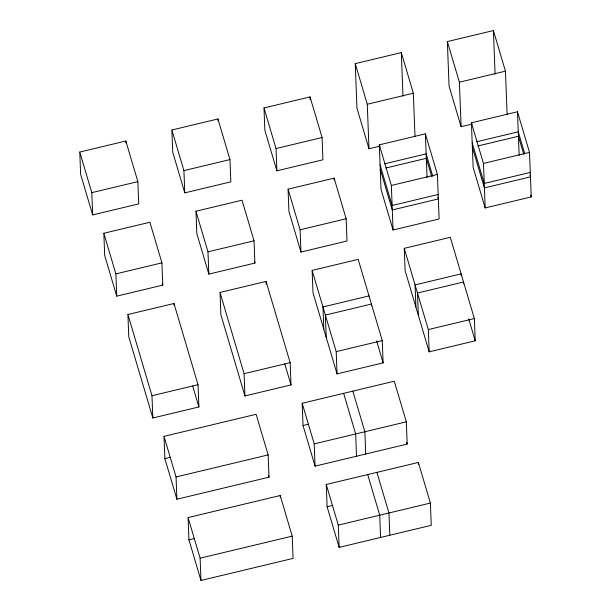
<?xml version="1.0" encoding="UTF-8"?>
<svg xmlns="http://www.w3.org/2000/svg" width="611" height="611" viewBox="0 0 611 611"><rect width="100%" height="100%" fill="white"/><g stroke="black" fill="none" stroke-linecap="round" stroke-linejoin="round"><path stroke-width="0.92" d="M380.05 146.121L368.991 148.763L356.961 108.155L355.251 63.628L401.305 52.599L413.342 93.216L415.014 136.795M472.158 124.064L461.106 126.714L449.07 86.098L447.359 41.579L493.413 30.55L505.45 71.166L507.122 114.738M79.774 152.047L125.828 141.019L137.865 181.635L138.72 203.898L92.658 214.927L80.629 174.311L79.774 152.047L91.803 192.664L92.658 214.927M171.882 129.998L217.936 118.969L229.973 159.586L230.828 181.841L184.774 192.87L172.737 152.254L171.882 129.998L183.919 170.606L184.774 192.87M263.99 107.941L310.044 96.92L322.081 137.528L322.936 159.792L276.882 170.82L264.846 130.204L263.99 107.941L276.027 148.557L276.882 170.82M368.991 148.763L367.28 104.244L413.342 93.216M461.106 126.714L459.396 82.187L505.45 71.166M91.803 192.664L137.865 181.635M183.919 170.606L229.973 159.586M276.027 148.557L322.081 137.528M379.316 144.86L425.371 133.832L437.407 174.448L439.118 218.967L393.064 229.996L381.027 189.379L379.316 144.86L391.353 185.469L393.064 229.996M471.425 122.803L517.486 111.775L529.516 152.391L531.226 196.918L485.172 207.939L473.135 167.33L471.425 122.803L483.461 163.42L485.172 207.939M384.693 163.786L426.142 153.865L432.825 176.426M476.801 141.737L518.25 131.816L524.673 153.476M103.839 233.272L149.894 222.251L161.93 262.86L162.786 285.123L116.732 296.152L104.695 255.535L103.839 233.272L115.876 273.888L116.732 296.152M195.955 211.223L242.009 200.194L254.039 240.81L254.894 263.074L208.84 274.102L196.803 233.486L195.955 211.223L207.984 251.839L208.84 274.102M288.064 189.173L334.118 178.145L346.154 218.761L347.01 241.017L300.956 252.045L288.919 211.429L288.064 189.173L300.1 229.782L300.956 252.045M385.785 168.025L426.31 158.318L431.664 176.365M477.894 145.968L518.426 136.268L523.772 154.316M391.353 185.469L437.407 174.448M483.461 163.42L529.516 152.391M438.179 194.481L392.125 205.51L380.088 164.894M530.287 172.424L484.233 183.453L472.196 142.837M115.876 273.888L161.93 262.86M207.984 251.839L254.039 240.81M300.1 229.782L346.154 218.761M127.913 314.505L173.967 303.476L198.033 384.709L198.888 406.964L152.834 417.993L128.768 336.768L127.913 314.505L151.979 395.729L152.834 417.993M220.021 292.455L266.075 281.427L290.149 362.651L291.004 384.915L244.942 395.943L220.876 314.711L220.021 292.455L244.087 373.68L244.942 395.943M312.129 270.398L358.183 259.37L382.257 340.602L383.112 362.865L337.058 373.886L312.985 292.661L312.129 270.398L336.203 351.63L337.058 373.886M404.245 248.349L450.299 237.32L474.365 318.545L475.221 340.808L429.166 351.837L405.101 270.604L404.245 248.349L428.311 329.573L429.166 351.837M369.021 295.923L322.959 306.951L323.815 329.214M151.979 395.729L198.033 384.709M244.087 373.68L290.149 362.651M336.203 351.63L382.257 340.602M428.311 329.573L474.365 318.545M164.015 436.346L256.124 414.296L268.16 454.905L269.016 477.168L176.907 499.225L164.871 458.609L164.015 436.346L176.052 476.962L176.907 499.225M302.178 403.268L394.294 381.218L406.323 421.827L407.178 444.09L315.07 466.14L303.033 425.531L302.178 403.268L314.214 443.884L315.07 466.14M164.871 458.609L170.393 457.288M303.033 425.531L308.563 424.202M176.052 476.962L268.16 454.905M314.214 443.884L406.323 421.827M188.081 517.578L280.197 495.521L292.226 536.137L293.081 558.401L200.973 580.45L188.936 539.834L188.081 517.578L200.118 558.187L200.973 580.45M326.251 484.492L418.359 462.443L430.396 503.059L431.251 525.323L339.143 547.372L327.106 506.756L326.251 484.492L338.288 525.109L339.143 547.372M188.936 539.834L194.466 538.512M327.106 506.756L332.628 505.434M200.118 558.187L292.226 536.137M338.288 525.109L430.396 503.059M529.92 175.074L530.455 176.877L484.401 187.905L472.372 147.289M530.692 195.108L531.226 196.918M447.359 41.579L459.396 82.187M437.812 197.124L438.347 198.934L392.293 209.955L380.256 169.346M468.721 318.881L475.221 340.808M355.251 63.628L367.28 104.244M376.613 340.93L383.112 362.865M406.643 442.288L407.178 444.09M352.845 391.139L364.874 431.756L365.729 454.011M376.911 472.364L388.947 512.98L389.803 535.244M343.626 393.347L355.663 433.955L356.519 456.218M367.7 474.571L379.737 515.188L380.592 537.451M254.359 261.271L254.894 263.074M284.779 363.927L291.004 384.915M268.481 475.366L269.016 477.168M162.251 283.321L162.786 285.123M192.671 385.976L198.888 406.964M517.486 111.775L519.159 155.393M493.413 30.55L495.086 74.122M463.604 283.848L463.535 281.999L417.481 293.02L418.336 315.284M461.198 275.729L461.129 273.873L415.075 284.902L415.931 307.157M425.371 133.832L427.051 177.442M418.359 462.443L418.428 464.299M401.305 52.599L402.977 96.179M371.496 305.905L371.427 304.049L325.373 315.077L326.228 337.333M334.118 178.145L334.186 180.001M310.044 96.92L310.151 99.7M280.197 495.521L280.266 497.377M266.075 281.427L266.182 284.207M217.936 118.969L218.012 120.825M173.967 303.476L174.036 305.332M125.828 141.019L125.897 142.875"/></g></svg>
